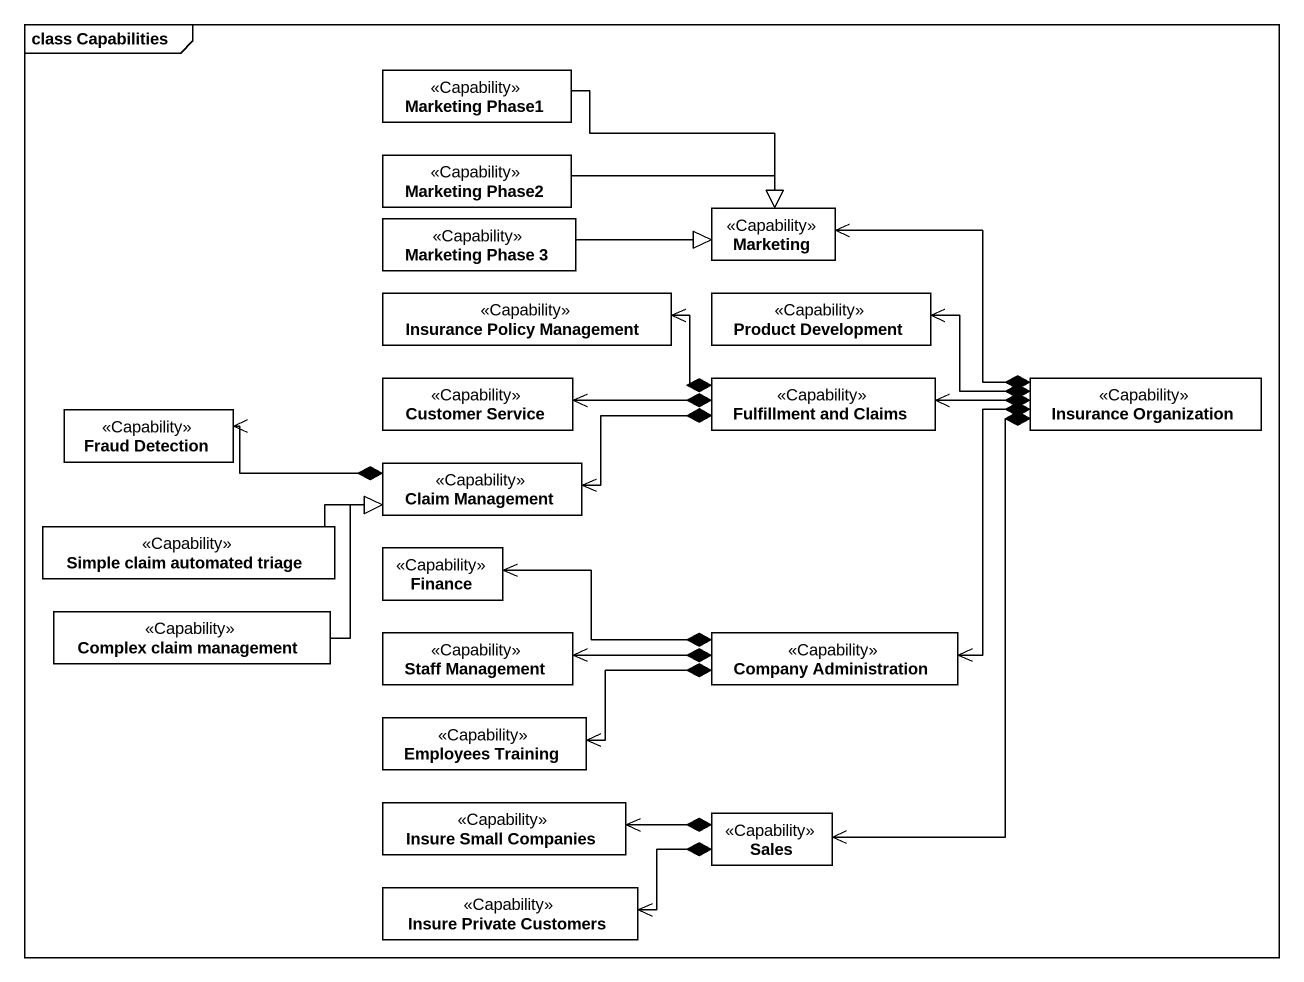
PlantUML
@startuml
mainframe class Capabilities
hide circle
hide empty members
class "Marketing Phase1" as Marketing_Phase1 <<Capability>>
class "Marketing Phase2" as Marketing_Phase2 <<Capability>>
class Marketing <<Capability>>
class "Marketing Phase 3" as Marketing_Phase_3 <<Capability>>
class "Insurance Policy Management" as Insurance_Policy_Management <<Capability>>
class "Product Development" as Product_Development <<Capability>>
class "Fraud Detection" as Fraud_Detection <<Capability>>
class "Customer Service" as Customer_Service <<Capability>>
class "Fulfillment and Claims" as Fulfillment_and_Claims <<Capability>>
class "Insurance Organization" as Insurance_Organization <<Capability>>
class "Claim Management" as Claim_Management <<Capability>>
class "Simple claim automated triage" as Simple_claim_automated <<Capability>>
class Finance <<Capability>>
class "Complex claim management" as Complex_claim_management <<Capability>>
class "Staff Management" as Staff_Management <<Capability>>
class "Company Administration" as Company_Administration <<Capability>>
class "Employees Training" as Employees_Training <<Capability>>
class "Insure Small Companies" as Insure_Small_Companies <<Capability>>
class Sales <<Capability>>
class "Insure Private Customers" as Insure_Private_Customers <<Capability>>
Marketing_Phase1 -right-|> Marketing
Marketing_Phase2 -right-|> Marketing
Marketing_Phase_3 -right-|> Marketing
Fulfillment_and_Claims *-left-> Insurance_Policy_Management
Fulfillment_and_Claims *-left-> Customer_Service
Fulfillment_and_Claims *-left-> Claim_Management
Insurance_Organization *-left-> Marketing
Insurance_Organization *-left-> Product_Development
Insurance_Organization *-left-> Fulfillment_and_Claims
Insurance_Organization *--> Company_Administration
Insurance_Organization *--> Sales
Claim_Management *-left-> Fraud_Detection
Simple_claim_automated -right-|> Claim_Management
Complex_claim_management -right-|> Claim_Management
Company_Administration *-left-> Finance
Company_Administration *-left-> Staff_Management
Company_Administration *-left-> Employees_Training
Sales *-left-> Insure_Small_Companies
Sales *-left-> Insure_Private_Customers
@enduml
